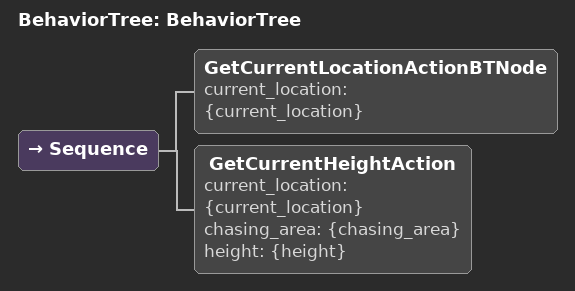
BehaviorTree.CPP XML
<?xml version="1.0" encoding="UTF-8"?>
<root BTCPP_format="4" main_tree_to_execute="BehaviorTree">
    <BehaviorTree ID="BehaviorTree">
        <Sequence>
            <GetCurrentLocationActionBTNode current_location="{current_location}" />
            <GetCurrentHeightAction current_location="{current_location}"
                            chasing_area="{chasing_area}"
                            height="{height}"/>

        </Sequence>
    </BehaviorTree>
</root>
